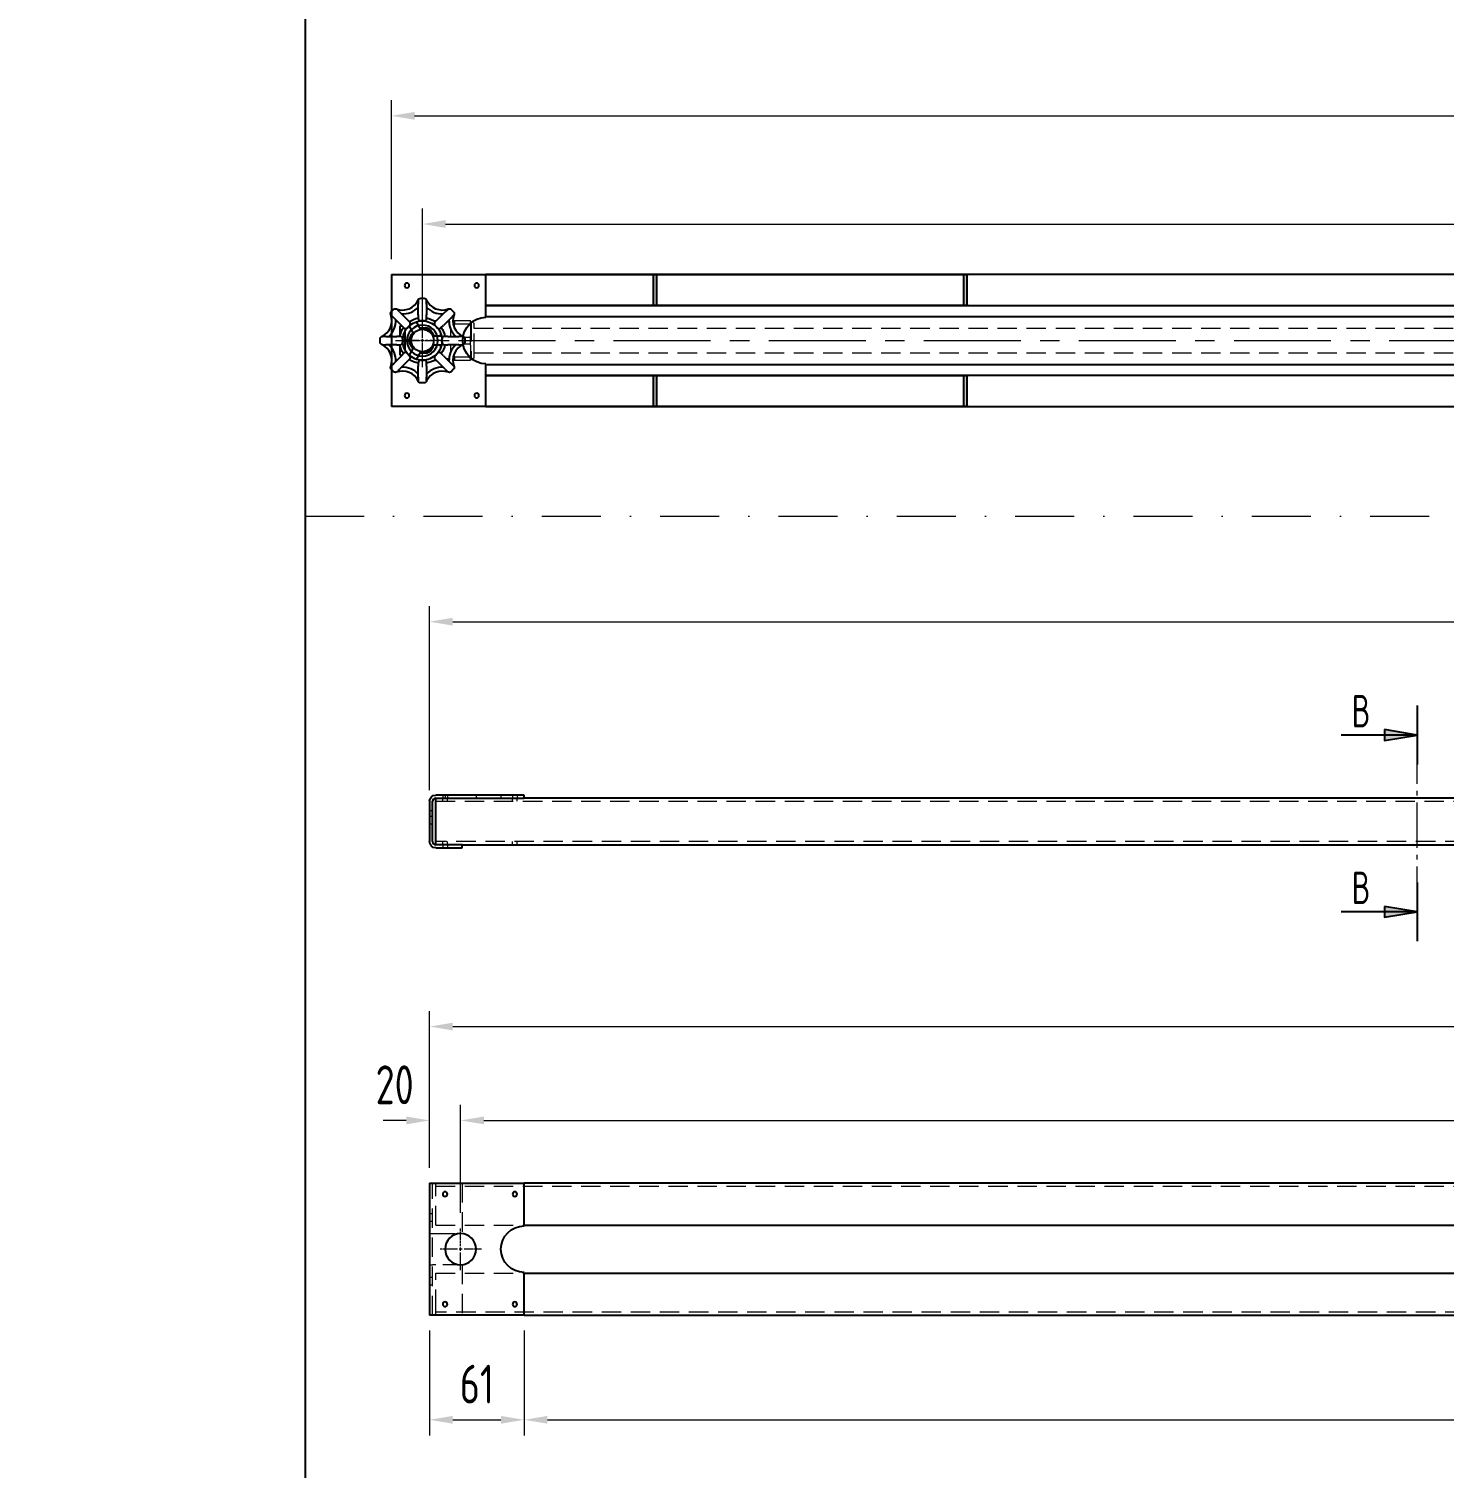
# Model space of a CAD drawing. Header units: millimetres. Extents: x -46397 to 283259, y -8690 to 23983.
# Drawn here: x 228361 to 229274, y -917 to 11 of the extents above; entities that cross this region are included whole.
import ezdxf
from ezdxf import colors
from ezdxf.entities.mleader import LeaderData, LeaderLine
from ezdxf.math import Vec2, Vec3

# ---------------------------------------------------------------- set-up
doc = ezdxf.new("R2010")
doc.units = ezdxf.units.MM
for name, pattern in [('AM_DIN_G_W050', [13.75, 9.75, -1.5, 1, -1.5]), ('CENTER', [2, 1.25, -0.25, 0.25, -0.25]), ('DASHDOT', [25.4, 12.7, -6.35, 0, -6.35]), ('HIDDEN', [0.375, 0.25, -0.125])]:
    doc.linetypes.add(name, pattern=pattern)
doc.layers.get('Defpoints').update_dxf_attribs({"lineweight": 0})
for name, color, linetype, lineweight in [('Dtext', 255, 'Continuous', 20), ('Long_AM_Box', 5, 'DASHDOT', 9), ('Long_AM_Hidden', 4, 'HIDDEN', 9), ('Long_AM_Visible', 30, 'Continuous', 25), ('Long_Centerline', 1, 'CENTER', 9), ('Long_Dim', 3, 'Continuous', 9), ('Mặt cắt', 7, 'Continuous', 20)]:
    doc.layers.add(name, color=color, linetype=linetype, lineweight=lineweight)
doc.styles.add('Chu va so', font='arial.ttf')
doc.styles.add('GHI CHÚ 3', font='isocp_IV25.ttf', dxfattribs={"width": 0.8})
doc.styles.add('Long_Text', font='isocp.shx', dxfattribs={"width": 0.7})
doc.styles.add('TCVN', font='arial.ttf')
doc.dimstyles.new('Vuong_DIM', dxfattribs={"dimtxt": 2.5, "dimasz": 2.3, "dimexe": 1.25, "dimexo": 0, "dimtad": 1, "dimtoh": 1, "dimdec": 0, "dimdsep": 46, "dimtxsty": 'GHI CHÚ 3', "dimcen": 2.3, "dimclrd": 9, "dimclre": 9, "dimclrt": 2, "dimadec": 0, "dimazin": 0, "dimtm": 1e-09, "dimtfac": 1, "dimtdec": 0, "dimtofl": 0, "dimtmove": 1, "dimatfit": 3, "dimfxl": 1, "dimtfill": 1, "dimlwd": 9, "dimlwe": 9, "dimarcsym": 1})

# ---------------------------------------------------------------- blocks, each defined once
blk = doc.blocks.new('_Dot')
at = {"color": 0, "linetype": 'ByBlock', "lineweight": -2}
blk.add_line((-0.5, 0), (-1, 0), dxfattribs=at)
at = {"color": 0, "linetype": 'ByBlock', "const_width": 0.5}
blk.add_lwpolyline([(-0.25, 0, 1), (0.25, 0, 1)], format="xyb", close=True, dxfattribs=at)
blk = doc.blocks.new('*U1893')
at = {"layer": 'Long_Centerline', "color": 0, "ltscale": 5, "transparency": 16777216}
for p, q in [((0, 1.4478), (0, 17.239)), ((-17.239, 0), (-1.4478, 0)), ((1.4478, 0), (17.239, 0)), ((0, -17.239), (0, -1.4478))]:
    blk.add_line(p, q, dxfattribs=at)
at = {"layer": 'Long_Centerline', "color": 0, "linetype": 'Continuous', "ltscale": 5, "transparency": 16777216}
for p, q in [((-0.7239, 0), (0.7239, 0)), ((0, -0.7239), (0, 0.7239))]:
    blk.add_line(p, q, dxfattribs=at)
blk = doc.blocks.new('sdfsfds')
at = {"layer": 'Long_AM_Hidden', "ltscale": 50, "extrusion": (2.28848e-17, 1, 0)}
for p, q in [((-11.75, -17.18), (-11.75, -15.52)), ((-2.67, -18.1), (-7.75, -18.1)), ((7.75, -18.1), (2.67, -18.1)), ((11.75, -17.18), (11.75, -15.52)), ((-12.52, -20.38), (-12.7, -20.45)), ((-10.69, -20.79), (-12.7, -20.79)), ((-12.7, -20.79), (-12.7, -30.77)), ((-12.52, -20.38), (-12.52, -19.68)), ((-8.89, -20.38), (-12.52, -20.38)), ((-10.69, -30.77), (-10.69, -20.79)), ((-2.67, -20.38), (-3.92, -20.38)), ((-2.01, -27), (-2.01, -30.77)), ((2.01, -30.77), (2.01, -27)), ((3.92, -20.38), (2.67, -20.38)), ((12.52, -20.38), (8.89, -20.38)), ((12.7, -20.79), (10.69, -20.79)), ((10.69, -20.79), (10.69, -30.77)), ((12.52, -20.38), (12.52, -19.68)), ((12.52, -20.38), (12.7, -20.45)), ((12.7, -30.77), (12.7, -20.79)), ((-10.69, -30.77), (-12.7, -30.77)), ((-11.84, -31.43), (-12.7, -31.12)), ((11.84, -31.43), (-11.84, -31.43)), ((-11.84, -32.54), (-11.84, -31.43)), ((-11.04, -33.34), (-11.84, -32.54)), ((-11.04, -33.34), (11.04, -33.34)), ((2.01, -30.77), (-2.01, -30.77)), ((12.7, -30.77), (10.69, -30.77)), ((11.04, -33.34), (11.84, -32.54)), ((11.84, -31.43), (12.7, -31.12)), ((11.84, -32.54), (11.84, -31.43))]:
    blk.add_line(p, q, dxfattribs=at)
at = {"layer": 'Long_AM_Hidden', "ltscale": 50}
for points, weights in [([(-12.7, -20.45), (-12.7, -20.45), (-12.7, -20.79)], [2.26236060231, 2.26236060231, 2.18058853235]), ([(-10.69, -20.79), (-9.56, -20.62), (-8.5, -20.54)], [2.19343920272, 2.23381590498, 2.25437255377]), ([(-3.69, -20.58), (-3.19, -20.63), (-2.67, -20.7)], [2.24343390035, 2.23153317806, 2.21524217726]), ([(2.67, -20.7), (3.19, -20.63), (3.69, -20.58)], [2.21524217726, 2.23153317806, 2.24343390035]), ([(8.5, -20.54), (9.56, -20.62), (10.69, -20.79)], [2.25437255377, 2.23381590498, 2.19343920272]), ([(12.7, -20.79), (12.7, -20.45), (12.7, -20.45)], [2.18058853235, 2.26236060231, 2.26236060231]), ([(-12.7, -30.77), (-12.7, -31.12), (-12.7, -31.12)], [2.21417330191, 2.29720480073, 2.29720480073]), ([(-2.01, -30.77), (-6.35, -31.44), (-10.69, -30.77)], [2.21417330191, 2.38023629956, 2.21417330191]), ([(10.69, -30.77), (6.35, -31.44), (2.01, -30.77)], [2.21417330191, 2.38023629956, 2.21417330191]), ([(12.7, -31.12), (12.7, -31.12), (12.7, -30.77)], [2.29720480073, 2.29720480073, 2.21417330191])]:
    blk.add_rational_spline(points, weights, degree=2, dxfattribs=at)
at = {"layer": 'Long_AM_Visible', "extrusion": (2.28848e-17, 1, 0)}
for p, q in [((-20.07, 18.54), (-18.54, 20.07)), ((-14.73, 18.5), (-16.3, 20.07)), ((-2.67, 25.72), (-2.67, 23.49)), ((-2.67, 16.51), (-2.67, 23.49)), ((-1.08, 27.3), (1.08, 27.3)), ((2.67, 23.49), (2.67, 25.72)), ((2.67, 23.49), (2.67, 16.51)), ((16.3, 20.07), (14.73, 18.5)), ((18.54, 20.07), (20.07, 18.54)), ((-20.07, 16.3), (-18.5, 14.73)), ((-13.56, 9.79), (-18.5, 14.73)), ((-14.73, 18.5), (-9.79, 13.56)), ((-13.56, 9.79), (-11.99, 8.22)), ((-8.22, 11.99), (-9.79, 13.56)), ((-8.22, 9.74), (-9.74, 8.22)), ((-9.52, 14.29), (-3.84, 14.29)), ((-9.52, 14.29), (-9.52, 13.3)), ((-6.15, 11.11), (6.15, 11.11)), ((-2.67, 16.51), (-2.67, 14.29)), ((1.08, 12.7), (-1.08, 12.7)), ((2.67, 14.29), (2.67, 16.51)), ((3.84, 14.29), (9.52, 14.29)), ((9.79, 13.56), (8.22, 11.99)), ((9.74, 8.22), (8.22, 9.74)), ((9.52, 14.29), (9.52, 13.3)), ((9.79, 13.56), (14.73, 18.5)), ((11.99, 8.22), (13.56, 9.79)), ((18.5, 14.73), (13.56, 9.79)), ((18.5, 14.73), (20.07, 16.3)), ((-27.3, -1.08), (-27.3, 1.08)), ((-23.49, 2.67), (-25.72, 2.67)), ((-23.49, 2.67), (-16.51, 2.67)), ((-14.29, 2.67), (-16.51, 2.67)), ((-12.7, 1.08), (-12.7, -1.08)), ((-12.13, 3.77), (-7.18, 0.92)), ((-4.39, 5.76), (-9.33, 8.61)), ((-7.94, 1.36), (-7.94, 0)), ((-7.94, 0), (-7.94, -3.24)), ((-3.97, 6.87), (-5.14, 6.2)), ((-1.16, 8.49), (-3.97, 6.87)), ((3.97, 6.87), (1.16, 8.49)), ((5.14, 6.2), (3.97, 6.87)), ((9.33, 8.61), (4.39, 5.76)), ((7.18, 0.92), (12.13, 3.77)), ((7.94, 0), (7.94, 1.36)), ((7.94, -3.24), (7.94, 0)), ((12.7, -1.08), (12.7, 1.08)), ((16.51, 2.67), (14.29, 2.67)), ((16.51, 2.67), (23.49, 2.67)), ((25.72, 2.67), (23.49, 2.67)), ((27.3, 1.08), (27.3, -1.08)), ((-25.72, -2.67), (-23.49, -2.67)), ((-16.51, -2.67), (-23.49, -2.67)), ((-16.51, -2.67), (-14.29, -2.67)), ((-11.99, -8.22), (-13.56, -9.79)), ((-12.7, -7.59), (-12.7, -8.93)), ((-9.74, -8.22), (-8.22, -9.74)), ((-6.77, -5.26), (-3.97, -6.87)), ((-3.97, -6.87), (-2.79, -7.55)), ((-2.79, -6.68), (-2.79, -12.39)), ((2.79, -12.39), (2.79, -6.68)), ((2.79, -7.55), (3.97, -6.87)), ((3.97, -6.87), (6.77, -5.26)), ((8.22, -9.74), (9.74, -8.22)), ((13.56, -9.79), (11.99, -8.22)), ((12.7, -7.59), (12.7, -8.93)), ((14.29, -2.67), (16.51, -2.67)), ((23.49, -2.67), (16.51, -2.67)), ((23.49, -2.67), (25.72, -2.67)), ((-18.5, -14.73), (-20.07, -16.3)), ((-18.54, -20.07), (-20.07, -18.54)), ((-18.5, -14.73), (-13.56, -9.79)), ((-16.3, -20.07), (-14.73, -18.5)), ((-9.79, -13.56), (-14.73, -18.5)), ((-9.79, -13.56), (-8.22, -11.99)), ((-2.79, -11.58), (-5.22, -11.58)), ((-2.79, -12.13), (-3.77, -12.13)), ((-2.67, -14.29), (-2.67, -16.51)), ((-2.67, -23.49), (-2.67, -16.51)), ((-1.08, -12.7), (1.08, -12.7)), ((2.67, -16.51), (2.67, -14.29)), ((2.67, -16.51), (2.67, -23.49)), ((5.22, -11.58), (2.79, -11.58)), ((3.77, -12.13), (2.79, -12.13)), ((8.22, -11.99), (9.79, -13.56)), ((14.73, -18.5), (9.79, -13.56)), ((13.56, -9.79), (18.5, -14.73)), ((14.73, -18.5), (16.3, -20.07)), ((20.07, -16.3), (18.5, -14.73)), ((20.07, -18.54), (18.54, -20.07)), ((-2.67, -23.49), (-2.67, -25.72)), ((1.08, -27.3), (-1.08, -27.3)), ((2.67, -25.72), (2.67, -23.49))]:
    blk.add_line(p, q, dxfattribs=at)
at = {"layer": 'Long_AM_Visible'}
blk.add_circle((0, 0), 7.24, dxfattribs=at)
at = {"layer": 'Long_AM_Visible', "extrusion": (0, 0, -1)}
for centre, radius, start, end in [((17.42, 18.95), 1.59, 45, 135), ((1.08, 25.72), 1.59, 0, 90), ((-1.08, 25.72), 1.59, 90, 180), ((-17.42, 18.95), 1.59, 45, 135), ((18.95, 17.42), 1.59, 315, 45), ((0, 0), 12.7, 45, 90), ((0, 0), 14.8, 55.38476, 79.61524), ((0, 0), 12.7, 90, 135), ((0, 0), 14.8, 100.38476, 124.61524), ((-18.95, 17.42), 1.59, 135, 225), ((25.72, 1.08), 1.59, 0, 90), ((0, 0), 14.8, 10.38476, 34.61524), ((0, 0), 12.7, 0, 45), ((0, 0), 12.7, 315, 0), ((0, 0), 7.94, 290.60969, 9.39031), ((0, 0), 7.94, 50.60969, 129.39031), ((0, 0), 8.57, 82.19161, 97.80839), ((0, 0), 7.94, 180, 249.39031), ((0, 0), 7.94, 170.60969, 180), ((0, 0), 12.7, 135, 180), ((0, 0), 12.7, 180, 225), ((0, 0), 14.8, 145.38476, 169.61524), ((-25.72, 1.08), 1.59, 90, 180), ((25.72, -1.08), 1.59, 270, 0), ((0, 0), 14.8, 325.38476, 349.61524), ((0, 0), 12.7, 270, 315), ((0, 0), 8.57, 322.19161, 337.80839), ((0, 0), 12.7, 225, 270), ((0, 0), 8.57, 202.19161, 217.80839), ((0, 0), 14.8, 190.38476, 214.61524), ((-25.72, -1.08), 1.59, 180, 270), ((18.95, -17.42), 1.59, 315, 45), ((0, 0), 14.8, 280.38476, 304.61524), ((0, 0), 14.8, 235.38476, 259.61524), ((-18.95, -17.42), 1.59, 135, 225), ((17.42, -18.95), 1.59, 225, 315), ((1.08, -25.72), 1.59, 270, 0), ((-1.08, -25.72), 1.59, 180, 270), ((-17.42, -18.95), 1.59, 225, 315)]:
    blk.add_arc(centre, radius, start, end, dxfattribs=at)
at = {"layer": 'Long_AM_Visible'}
for centre, radius, start, end in [((-12.81, 30.92), 11.24, 248.92237, 336.07763), ((-12.81, 30.92), 13.78, 267.62992, 317.37008), ((12.81, 30.92), 11.24, 203.92237, 291.07763), ((12.81, 30.92), 13.78, 222.62992, 272.37008), ((-30.92, 12.81), 11.24, 293.92237, 21.07763), ((-30.92, 12.81), 13.78, 312.62992, 2.37008), ((-9.34, 10.87), 1.59, 315, 45), ((-1.08, 14.29), 1.59, 180, 270), ((1.08, 14.29), 1.59, 270, 0), ((9.34, 10.87), 1.59, 135, 225), ((30.92, 12.81), 13.78, 177.62992, 227.37008), ((30.92, 12.81), 11.24, 158.92237, 246.07763), ((-14.29, 1.08), 1.59, 0, 90), ((-10.87, 9.34), 1.59, 225, 315), ((10.87, 9.34), 1.59, 225, 315), ((14.29, 1.08), 1.59, 90, 180), ((-30.92, -12.81), 11.24, 338.92237, 66.07763), ((-30.92, -12.81), 13.78, 357.62992, 47.37008), ((-14.29, -1.08), 1.59, 270, 0), ((-10.87, -9.34), 1.59, 45, 135), ((10.87, -9.34), 1.59, 45, 135), ((14.29, -1.08), 1.59, 180, 270), ((30.92, -12.81), 13.78, 132.62992, 182.37008), ((30.92, -12.81), 11.24, 113.92237, 201.07763), ((-12.81, -30.92), 13.78, 42.62992, 92.37008), ((-9.34, -10.87), 1.59, 315, 45), ((-1.08, -14.29), 1.59, 90, 180), ((1.08, -14.29), 1.59, 0, 90), ((12.81, -30.92), 13.78, 87.62992, 137.37008), ((9.34, -10.87), 1.59, 135, 225), ((-12.81, -30.92), 11.24, 23.92237, 111.07763), ((12.81, -30.92), 11.24, 68.92237, 156.07763)]:
    blk.add_arc(centre, radius, start, end, dxfattribs=at)
at = {"layer": 'Long_Centerline', "ltscale": 5, "rotation": 270}
blk.add_blockref('*U1893', (0, 0), dxfattribs=at)
blk = doc.blocks.new('*U2090')
at = {"layer": 'Long_Centerline', "color": 0, "ltscale": 50, "transparency": 16777216}
blk.add_line((0, 676.6625), (0, -676.6625), dxfattribs=at)
blk = doc.blocks.new('*U2089')
at = {"layer": 'Long_AM_Hidden', "ltscale": 50, "extrusion": (2.28848e-17, 1, 0)}
for p, q in [((-47.58, 300.86), (-47.58, -1032.47)), ((-31.71, 300.86), (-31.71, -1032.47))]:
    blk.add_line(p, q, dxfattribs=at)
at = {"layer": 'Long_AM_Hidden', "ltscale": 50}
blk.add_line((-47.58, 300.86), (-31.71, 300.86), dxfattribs=at)
at = {"layer": 'Long_Centerline', "ltscale": 50}
blk.add_blockref('*U2090', (-39.64, -365.8), dxfattribs=at)
blk = doc.blocks.new('*U1895')
at = {"layer": 'Long_Centerline', "color": 0, "ltscale": 5, "transparency": 16777216}
for p, q in [((0, 2), (0, 13.5)), ((-13.5, 0), (-2, 0)), ((2, 0), (13.5, 0)), ((0, -13.5), (0, -2))]:
    blk.add_line(p, q, dxfattribs=at)
at = {"layer": 'Long_Centerline', "color": 0, "linetype": 'Continuous', "ltscale": 5, "transparency": 16777216}
for p, q in [((-1, 0), (1, 0)), ((0, -1), (0, 1))]:
    blk.add_line(p, q, dxfattribs=at)
blk = doc.blocks.new('dvxcvxc')
at = {"layer": 'Mặt cắt'}
h = blk.add_hatch(color=256, dxfattribs=at)
h.dxf.hatch_style = 1
h.paths.add_polyline_path([(-38, 274), (-38, 276), (-58, 276), (-58, 274)])
h.paths.add_polyline_path([(27, 274), (27, 276), (7, 276), (7, 274)])
h = blk.add_hatch(color=256, dxfattribs=at)
h.dxf.hatch_style = 1
h.paths.add_polyline_path([(27, 74), (27, 76), (7, 76), (7, 74)])
h.paths.add_polyline_path([(-58, 76), (-58, 74), (-38, 74), (-38, 76)])
at = {"layer": 'Long_AM_Visible', "extrusion": (2.28848e-17, 1, 0)}
for p, q in [((27, 445), (-58, 445)), ((-58, 441), (-58, 445)), ((-58, 384), (-58, 441)), ((27, 445), (27, 441)), ((27, 441), (27, 384)), ((-58, 384), (-58, 223.83, -0.02)), ((-58, 73), (-58, 384)), ((-58, 384), (-30.5, 384)), ((-58, 384), (-38, 384)), ((-58, 382), (-58, 384)), ((-58, 382), (-58, -63)), ((-38, 223.83, -0.02), (-38, 384)), ((-38, 384), (-38, 73)), ((-38, 384), (-38, 382)), ((-38, -63), (-38, 382)), ((-31, 384), (-31, -934)), ((-0.5, 384), (27, 384)), ((0, 384), (0, -934)), ((7, 384), (7, 223.83, -0.02)), ((7, 73), (7, 384)), ((7, 384), (27, 384)), ((7, 382), (7, 384)), ((7, 382), (7, -63)), ((27, 223.83, -0.02), (27, 384)), ((27, 384), (27, 73)), ((27, 384), (27, 382)), ((27, -47), (27, 382)), ((-58, 324, -0.02), (-58, 227, -0.02)), ((-38, 227, -0.02), (-38, 324, -0.02)), ((7, 324, -0.02), (7, 227, -0.02)), ((27, 227, -0.02), (27, 324, -0.02)), ((-58, 276), (-38, 276)), ((-58, 274), (-58, 276)), ((-38, 274), (-58, 274)), ((-38, 276), (-38, 274)), ((7, 276), (27, 276)), ((7, 274), (7, 276)), ((27, 274), (7, 274)), ((27, 276), (27, 274)), ((-58, 76), (-38, 76)), ((-58, 74), (-58, 76)), ((-38, 76), (-38, 74)), ((7, 76), (27, 76)), ((7, 74), (7, 76)), ((27, 76), (27, 74)), ((-38, 74), (-58, 74)), ((27, 74), (7, 74)), ((-58, -47), (-58, -934)), ((-38, -934), (-38, -47)), ((7, -47), (7, -934)), ((27, -934), (27, -47))]:
    blk.add_line(p, q, dxfattribs=at)
at = {"layer": 'Long_AM_Visible', "extrusion": (0, 0, -1)}
for centre, radius in [((51, 435), 1.5), ((-20, 435), 1.5), ((15.5, 425), 10), ((51, 390), 1.5), ((-20, 390), 1.5)]:
    blk.add_circle(centre, radius, dxfattribs=at)
blk.add_arc((15.5, 384), 15, 0, 180, dxfattribs=at)
at = {"layer": 'Long_Centerline', "ltscale": 5, "extrusion": (0, 0, -1), "rotation": 90}
blk.add_blockref('*U1895', (15.5, 425), dxfattribs=at)
blk = doc.blocks.new('dvdsdfdsfd')
at = {"layer": 'Long_AM_Visible'}
for name, p in [('sdfsfds', (20.43, 16.85)), ('dvxcvxc', (35.93, -408.15)), ('*U2089', (60.07, -317.34))]:
    blk.add_blockref(name, p, dxfattribs=at)
blk = doc.blocks.new('*D2347')
at = {"layer": 'Defpoints', "color": 0, "transparency": 16777216}
for p in [(230015.28, -115.21), (228615.28, -190.32), (230015.28, -190.32)]:
    blk.add_point(p, dxfattribs=at)
at = {"layer": 'Long_Dim', "color": 9, "lineweight": 9, "transparency": 16777216}
for p, q in [((228615.28, -180.32), (228615.28, -105.21)), ((230015.28, -180.32), (230015.28, -105.21)), ((228630.28, -115.21), (230000.28, -115.21))]:
    blk.add_line(p, q, dxfattribs=at)
at = {"layer": 'Long_Dim', "color": 9, "transparency": 16777216}
for points in [[(228630.28, -112.71), (228630.28, -117.71), (228615.28, -115.21)], [(230000.28, -112.71), (230000.28, -117.71), (230015.28, -115.21)]]:
    blk.add_solid(points, dxfattribs=at)
at = {"layer": 'Long_Dim', "color": 2, "transparency": 16777216, "insert": (229315.28, -92.22), "char_height": 25, "attachment_point": 5, "style": 'GHI CHÚ 3', "bg_fill": 3, "box_fill_scale": 1.1, "bg_fill_color": 256, "bg_fill_true_color": 13158600, "bg_fill_transparency": 0}
blk.add_mtext('1400', dxfattribs=at)
blk = doc.blocks.new('*D2346')
at = {"layer": 'Defpoints', "color": 0, "transparency": 16777216}
for p in [(230035.28, -45.48), (228595.28, -147.82), (230035.28, -147.82)]:
    blk.add_point(p, dxfattribs=at)
at = {"layer": 'Long_Dim', "color": 9, "lineweight": 9, "transparency": 16777216}
for p, q in [((228595.28, -137.82), (228595.28, -35.48)), ((230035.28, -137.82), (230035.28, -35.48)), ((228610.28, -45.48), (230020.28, -45.48))]:
    blk.add_line(p, q, dxfattribs=at)
at = {"layer": 'Long_Dim', "color": 9, "transparency": 16777216}
for points in [[(228610.28, -42.98), (228610.28, -47.98), (228595.28, -45.48)], [(230020.28, -42.98), (230020.28, -47.98), (230035.28, -45.48)]]:
    blk.add_solid(points, dxfattribs=at)
at = {"layer": 'Long_Dim', "color": 2, "transparency": 16777216, "insert": (229315.28, -22.49), "char_height": 25, "attachment_point": 5, "style": 'GHI CHÚ 3', "bg_fill": 3, "box_fill_scale": 1.1, "bg_fill_color": 256, "bg_fill_true_color": 13158600, "bg_fill_transparency": 0}
blk.add_mtext('1440', dxfattribs=at)
blk = doc.blocks.new('dfsdfdsfdsfdsf')
at = {"layer": 'Long_AM_Hidden', "ltscale": 50, "extrusion": (1, -4.66974e-16, 0)}
for p, q in [((-639.33, 59.38), (-639.33, 57.38)), ((-639.33, 55.38), (-639.33, 57.38)), ((-637.83, 59.38), (-637.83, 57.38)), ((-636.33, 59.38), (-636.33, 57.38)), ((-636.33, 55.38), (-636.33, 57.38)), ((-617.83, 59.38), (-617.83, 57.38)), ((-601.83, 59.38), (-601.83, 57.38)), ((-594.33, 59.38), (-594.33, 57.38)), ((-594.33, 55.38), (-594.33, 57.38)), ((-591.33, 59.38), (-591.33, 57.38)), ((-591.33, 55.38), (-591.33, 57.38)), ((-647.83, 49.38), (-645.83, 49.38)), ((-643.83, 55.38), (788.17, 55.38)), ((-647.83, 45.88), (-645.83, 45.88)), ((-647.83, 40.88), (-645.83, 40.88)), ((788.17, 29.38), (-643.83, 29.38)), ((-639.33, 27.38), (-639.33, 29.38)), ((-636.33, 27.38), (-636.33, 29.38)), ((-594.33, 27.38), (-594.33, 29.38)), ((-591.33, 27.38), (-591.33, 29.38)), ((-639.33, 27.38), (-639.33, 25.38)), ((-636.33, 27.38), (-636.33, 25.38))]:
    blk.add_line(p, q, dxfattribs=at)
at = {"layer": 'Long_AM_Visible', "extrusion": (1, -4.66974e-16, 0)}
for p, q in [((-586.83, 59.38), (-643.83, 59.38)), ((-643.83, 57.38), (-586.83, 57.38)), ((-643.83, 53.38), (-643.83, 57.38)), ((-586.83, 57.38), (-586.83, 59.38)), ((731.17, 57.38), (-586.83, 57.38)), ((-647.83, 55.38), (-647.83, 29.38)), ((-645.83, 29.38), (-645.83, 55.38)), ((-643.83, 31.38), (-643.83, 53.38)), ((-643.83, 27.38), (-643.83, 31.38)), ((-626.83, 27.38), (-643.83, 27.38)), ((-643.83, 25.38), (-626.83, 25.38)), ((-626.83, 25.38), (-626.83, 27.38)), ((-626.83, 27.38), (771.17, 27.38))]:
    blk.add_line(p, q, dxfattribs=at)
at = {"layer": 'Long_AM_Visible', "extrusion": (-6.78754e-46, 4.93038e-32, -1)}
blk.add_arc((643.83, 55.38), 4, 0, 90, dxfattribs=at)
at = {"layer": 'Long_AM_Visible'}
for centre, start, end in [((-643.83, 55.38), 90, 180), ((-643.83, 29.38), 180, 270)]:
    blk.add_arc(centre, 2, start, end, dxfattribs=at)
at = {"layer": 'Long_AM_Visible', "extrusion": (2.8026e-45, -1.30874e-60, -1)}
blk.add_arc((643.83, 29.38), 4, 270, 0, dxfattribs=at)
blk = doc.blocks.new('*U1987')
at = {"layer": 'Long_Centerline', "color": 0, "transparency": 16777216}
for p, q in [((0, 2), (0, 13.5)), ((-13.5, 0), (-2, 0)), ((2, 0), (13.5, 0)), ((0, -13.5), (0, -2))]:
    blk.add_line(p, q, dxfattribs=at)
at = {"layer": 'Long_Centerline', "color": 0, "linetype": 'Continuous', "transparency": 16777216}
for p, q in [((-1, 0), (1, 0)), ((0, -1), (0, 1))]:
    blk.add_line(p, q, dxfattribs=at)
blk = doc.blocks.new('dssdfdssfdsfd')
at = {"layer": 'Long_AM_Hidden', "ltscale": 50, "extrusion": (2.83277e-16, 1, 0)}
for p, q in [((-58, 465.33), (27, 465.33)), ((-38.5, 467.33), (-38.5, 465.33)), ((-33.5, 467.33), (-33.5, 465.33)), ((-25.5, 467.33), (-25.5, 465.33)), ((-25.5, 463.33), (-25.5, 465.33)), ((-5.5, 467.33), (-5.5, 465.33)), ((-5.5, 465.33), (-5.5, 463.33)), ((2.5, 467.33), (2.5, 465.33)), ((7.5, 467.33), (7.5, 465.33)), ((-58, 463.33), (-54, 463.33)), ((-56, -968.67), (-56, 463.33)), ((-54, 463.33), (-31, 463.33)), ((-31, 463.33), (-31, 406.33)), ((-25.5, 446.33), (-25.5, 463.33)), ((-5.5, 463.33), (-5.5, 446.33)), ((0, 463.33), (23, 463.33)), ((0, 463.33), (0, 406.33)), ((23, 463.33), (27, 463.33)), ((25, 463.33), (25, -968.67)), ((-25.5, 446.33), (-58, 446.33)), ((27, 446.33), (-5.5, 446.33))]:
    blk.add_line(p, q, dxfattribs=at)
at = {"layer": 'Long_AM_Visible', "extrusion": (2.83277e-16, 1, 0)}
for p, q in [((27, 467.33), (-58, 467.33)), ((-58, 463.33), (-58, 467.33)), ((27, 467.33), (27, 463.33)), ((-58, 406.33), (-58, 463.33)), ((27, 463.33), (27, 406.33)), ((-58, 406.33), (-58, -911.67)), ((-58, 406.33), (-30.5, 406.33)), ((-31, 406.33), (-31, -911.67)), ((-0.5, 406.33), (27, 406.33)), ((0, 406.33), (0, -911.67)), ((27, -911.67), (27, 406.33))]:
    blk.add_line(p, q, dxfattribs=at)
at = {"layer": 'Long_AM_Visible', "extrusion": (0, 5.00165e-32, -1)}
for centre, radius in [((51, 457.33), 1.5), ((15.5, 447.33), 10), ((-20, 457.33), 1.5), ((51, 412.33), 1.5), ((-20, 412.33), 1.5)]:
    blk.add_circle(centre, radius, dxfattribs=at)
blk.add_arc((15.5, 406.33), 15, 0, 180, dxfattribs=at)
at = {"layer": 'Long_Centerline', "extrusion": (0, 0, -1), "rotation": 90}
blk.add_blockref('*U1987', (15.5, 447.33), dxfattribs=at)
blk = doc.blocks.new('*D2345')
at = {"layer": 'Defpoints', "color": 0, "transparency": 16777216}
for p in [(230059.9, -371.52), (228619.9, -490.13, -0.26), (230059.9, -490.46, -0.26)]:
    blk.add_point(p, dxfattribs=at)
at = {"layer": 'Long_Dim', "color": 9, "lineweight": 9, "transparency": 16777216}
for p, q in [((228619.9, -480.13), (228619.9, -361.52)), ((230059.9, -480.46), (230059.9, -361.52)), ((228634.9, -371.52), (230044.9, -371.52))]:
    blk.add_line(p, q, dxfattribs=at)
at = {"layer": 'Long_Dim', "color": 9, "transparency": 16777216}
for points in [[(228634.9, -369.02), (228634.9, -374.02), (228619.9, -371.52)], [(230044.9, -369.02), (230044.9, -374.02), (230059.9, -371.52)]]:
    blk.add_solid(points, dxfattribs=at)
at = {"layer": 'Long_Dim', "color": 2, "transparency": 16777216, "insert": (229339.9, -348.53), "char_height": 25, "attachment_point": 5, "style": 'GHI CHÚ 3', "bg_fill": 3, "box_fill_scale": 1.1, "bg_fill_color": 256, "bg_fill_true_color": 13158600, "bg_fill_transparency": 0}
blk.add_mtext('1440', dxfattribs=at)
blk = doc.blocks.new('*D2344')
at = {"layer": 'Defpoints', "color": 0, "transparency": 16777216}
for p in [(230059.9, -632.46), (228619.9, -733.44, -0.26), (230059.9, -733.44, -0.26)]:
    blk.add_point(p, dxfattribs=at)
at = {"layer": 'Long_Dim', "color": 9, "lineweight": 9, "transparency": 16777216}
for p, q in [((228619.9, -723.44), (228619.9, -622.46)), ((230059.9, -723.44), (230059.9, -622.46)), ((228634.9, -632.46), (230044.9, -632.46))]:
    blk.add_line(p, q, dxfattribs=at)
at = {"layer": 'Long_Dim', "color": 9, "transparency": 16777216}
for points in [[(228634.9, -629.96), (228634.9, -634.96), (228619.9, -632.46)], [(230044.9, -629.96), (230044.9, -634.96), (230059.9, -632.46)]]:
    blk.add_solid(points, dxfattribs=at)
at = {"layer": 'Long_Dim', "color": 2, "transparency": 16777216, "insert": (229339.9, -609.47), "char_height": 25, "attachment_point": 5, "style": 'GHI CHÚ 3', "bg_fill": 3, "box_fill_scale": 1.1, "bg_fill_color": 256, "bg_fill_true_color": 13158600, "bg_fill_transparency": 0}
blk.add_mtext('1440', dxfattribs=at)
blk = doc.blocks.new('*D2343')
at = {"layer": 'Defpoints', "color": 0, "transparency": 16777216}
for p in [(230039.9, -692.98), (228639.9, -762.44, -0.26), (230039.9, -762.44, -0.26)]:
    blk.add_point(p, dxfattribs=at)
at = {"layer": 'Long_Dim', "color": 9, "lineweight": 9, "transparency": 16777216}
for p, q in [((228639.9, -752.44), (228639.9, -682.98)), ((230039.9, -752.44), (230039.9, -682.98)), ((228654.9, -692.98), (230024.9, -692.98))]:
    blk.add_line(p, q, dxfattribs=at)
at = {"layer": 'Long_Dim', "color": 9, "transparency": 16777216}
for points in [[(228654.9, -690.48), (228654.9, -695.48), (228639.9, -692.98)], [(230024.9, -690.48), (230024.9, -695.48), (230039.9, -692.98)]]:
    blk.add_solid(points, dxfattribs=at)
at = {"layer": 'Long_Dim', "color": 2, "transparency": 16777216, "insert": (229339.9, -669.99), "char_height": 25, "attachment_point": 5, "style": 'GHI CHÚ 3', "bg_fill": 3, "box_fill_scale": 1.1, "bg_fill_color": 256, "bg_fill_true_color": 13158600, "bg_fill_transparency": 0}
blk.add_mtext('1400', dxfattribs=at)
blk = doc.blocks.new('*D2342')
at = {"layer": 'Defpoints', "color": 0, "transparency": 16777216}
for p in [(228639.9, -692.98), (228619.9, -733.44), (228639.9, -762.44)]:
    blk.add_point(p, dxfattribs=at)
at = {"layer": 'Long_Dim', "color": 9, "lineweight": 9, "transparency": 16777216}
for p, q in [((228619.9, -723.44), (228619.9, -682.98)), ((228639.9, -752.44), (228639.9, -682.98)), ((228604.9, -692.98), (228589.9, -692.98)), ((228654.9, -692.98), (228669.9, -692.98))]:
    blk.add_line(p, q, dxfattribs=at)
at = {"layer": 'Long_Dim', "color": 9, "transparency": 16777216}
for points in [[(228604.9, -690.48), (228604.9, -695.48), (228619.9, -692.98)], [(228654.9, -690.48), (228654.9, -695.48), (228639.9, -692.98)]]:
    blk.add_solid(points, dxfattribs=at)
at = {"layer": 'Long_Dim', "color": 2, "transparency": 16777216, "insert": (228597.4, -669.99), "char_height": 25, "attachment_point": 5, "style": 'GHI CHÚ 3', "bg_fill": 3, "box_fill_scale": 1.1, "bg_fill_color": 256, "bg_fill_true_color": 13158600, "bg_fill_transparency": 0}
blk.add_mtext('20', dxfattribs=at)
blk = doc.blocks.new('*D2340')
at = {"layer": 'Defpoints', "color": 0, "transparency": 16777216}
for p in [(228619.9, -818.44, -0.26), (228680.9, -818.44, -0.26), (228680.9, -885.93)]:
    blk.add_point(p, dxfattribs=at)
at = {"layer": 'Long_Dim', "color": 9, "lineweight": 9, "transparency": 16777216}
for p, q in [((228619.9, -828.44), (228619.9, -895.93)), ((228680.9, -828.44), (228680.9, -895.93)), ((228634.9, -885.93), (228665.9, -885.93))]:
    blk.add_line(p, q, dxfattribs=at)
at = {"layer": 'Long_Dim', "color": 9, "transparency": 16777216}
for points in [[(228634.9, -883.43), (228634.9, -888.43), (228619.9, -885.93)], [(228665.9, -883.43), (228665.9, -888.43), (228680.9, -885.93)]]:
    blk.add_solid(points, dxfattribs=at)
at = {"layer": 'Long_Dim', "color": 2, "transparency": 16777216, "insert": (228650.4, -862.9), "char_height": 25, "attachment_point": 5, "style": 'GHI CHÚ 3', "bg_fill": 3, "box_fill_scale": 1.1, "bg_fill_color": 256, "bg_fill_true_color": 13158600, "bg_fill_transparency": 0}
blk.add_mtext('61', dxfattribs=at)
blk = doc.blocks.new('*D2339')
at = {"layer": 'Defpoints', "color": 0, "transparency": 16777216}
for p in [(228680.9, -818.44, -0.26), (229998.9, -818.44, -0.26), (229998.9, -885.93)]:
    blk.add_point(p, dxfattribs=at)
at = {"layer": 'Long_Dim', "color": 9, "lineweight": 9, "transparency": 16777216}
for p, q in [((228680.9, -828.44), (228680.9, -895.93)), ((229998.9, -828.44), (229998.9, -895.93)), ((228695.9, -885.93), (229983.9, -885.93))]:
    blk.add_line(p, q, dxfattribs=at)
at = {"layer": 'Long_Dim', "color": 9, "transparency": 16777216}
for points in [[(228695.9, -883.43), (228695.9, -888.43), (228680.9, -885.93)], [(229983.9, -883.43), (229983.9, -888.43), (229998.9, -885.93)]]:
    blk.add_solid(points, dxfattribs=at)
at = {"layer": 'Long_Dim', "color": 2, "transparency": 16777216, "insert": (229339.9, -862.94), "char_height": 25, "attachment_point": 5, "style": 'GHI CHÚ 3', "bg_fill": 3, "box_fill_scale": 1.1, "bg_fill_color": 256, "bg_fill_true_color": 13158600, "bg_fill_transparency": 0}
blk.add_mtext('1318', dxfattribs=at)
blk = doc.blocks.new('MUI_TEN')
at = {"layer": 'Long_AM_Visible'}
h = blk.add_hatch(color=256, dxfattribs=at)
h.dxf.hatch_style = 1
h.paths.add_polyline_path([(0, 0), (-2.5, 0.42), (-2.5, -0.42)])
blk.add_line((0, 2.26), (0, -2.26), dxfattribs=at)
blk.add_lwpolyline([(0, 0), (-5.83, 0)], dxfattribs=at)
blk.add_lwpolyline([(-2.5, 0.42), (-2.5, -0.42), (0, 0)], close=True, dxfattribs=at)
blk = doc.blocks.new('Section')
at = {"layer": 'Long_AM_Visible'}
blk.add_blockref('MUI_TEN', (0, 0), dxfattribs=at)
at = {"layer": 'Long_AM_Visible', "style": 'Long_Text', "width": 0.75}
blk.add_attdef('A', (-5.02, 0.59), '', height=2.5, dxfattribs=at)
blk = doc.blocks.new('*U2442')
at = {"lineweight": 25}
for points in [[(0, 0), (4432.7, 0), (4432.7, 2903.7), (0, 2903.7)], [(0, 0), (3351.6, 0), (3351.6, 2903.7), (0, 2903.7)]]:
    blk.add_lwpolyline(points, close=True, dxfattribs=at)
at = {"layer": 'Dtext', "ltscale": 0.1}
for tag, p, height, style in [('REV_3', (3380.1, 1090.6), 19.3, 'TCVN'), ('FOR_APPROVAL3', (3573.2, 1089.3, -0.2), 23.2, 'TCVN'), ('REV_2', (3380.1, 1018.5), 19.3, 'TCVN'), ('FOR_APPROVAL2', (3573.2, 1017.2, -0.2), 23.2, 'TCVN'), ('REV_1', (3380.1, 946.5), 19.3, 'TCVN'), ('FOR_APPROVAL1', (3573.2, 945.1, -0.2), 23.2, 'TCVN'), ('REV_0', (3380.1, 874.4), 19.3, 'TCVN'), ('NGUOI_VE', (3778.9, 873.4, -0.2), 23.2, 'TCVN'), ('NGUOI_KIEM_2', (3983.6, 873.4, -0.2), 23.2, 'TCVN'), ('NGUOI_DUYET', (4230.9, 873.4, -0.2), 23.2, 'TCVN'), ('1.1_A4', (4243.3, 44, -0.2), 23.2, 'Chu va so'), ('A4_A4', (4320.4, 44, -0.2), 23.2, 'Chu va so'), ('REV.', (4383.9, 44, -0.2), 23.2, 'Chu va so')]:
    blk.add_attdef(tag, p, '', height=height, dxfattribs=dict(at, style=style))
for tag, p, height, style, width in [('NGAY_REV03', (3429.1, 1089.3, -0.2), 20.1, 'TCVN', 0.95), ('NGAY_REV02', (3429.1, 1017.2, -0.2), 20.1, 'TCVN', 0.95), ('NGAY_REV01', (3429.1, 945.1, -0.2), 20.1, 'TCVN', 0.95), ('NGAY_REV0', (3429.1, 873, -0.2), 20.1, 'TCVN', 0.95), ('DWD.NO', (3427.3, 18.8, -0.2), 30.9, 'Chu va so', 0.85)]:
    blk.add_attdef(tag, p, '', height=height, dxfattribs=dict(at, style=style, width=width))
at = {"layer": 'Dtext', "lineweight": 25, "ltscale": 0.1, "style": 'Chu va so'}
for tag, p, height in [('PROJECT_CODE', (3650.5, 363), 46.3), ('TITLE1', (3449.9, 276.8, -0.2), 30.9), ('TITLE2', (3449.9, 204.2, -0.2), 30.9), ('TITLE3', (3449.9, 132.1, -0.2), 30.9)]:
    blk.add_attdef(tag, p, '', height=height, dxfattribs=at)

msp = doc.modelspace()

# ---------------------------------------------------------------- linework, layer by layer
at = {"layer": 'Long_AM_Box', "ltscale": 3}
msp.add_line((228539.61, -303.44, -0.25), (231584.37, -303.44, -0.25), dxfattribs=at)

# ---------------------------------------------------------------- block references
at = {"layer": 'Long_AM_Visible', "rotation": 90}
for name, p in [('dvdsdfdsfd', (228632.13, -210.75, 0.02)), ('dssdfdssfdsfd', (229087.23, -760.44, -0.25))]:
    msp.add_blockref(name, p, dxfattribs=at)
at = {"layer": 'Long_AM_Visible'}
msp.add_blockref('dfsdfdsfdsfdsf', (229267.72, -542.67, -0.25), dxfattribs=at)
at = {"layer": 'Long_AM_Visible', "xscale": 8.4, "yscale": 8.4, "zscale": 8.4}
msp.add_blockref('Section', (229256.66, -558.52, 0.02), dxfattribs=at).add_auto_attribs({'A': 'B'})

# ---------------------------------------------------------------- leaders
at = {"layer": 'Long_AM_Visible'}
ml = msp.add_multileader_mtext('Standard', dxfattribs=at)
ml.set_content('KT-9', color=2, style='Long_Text')
ml.set_leader_properties(color=3, lineweight=9)
ml.set_arrow_properties(name='DOT')
ml.build(insert=Vec2(0, 0))
ml.multileader.update_dxf_attribs({"text_left_attachment_type": 5, "text_right_attachment_type": 5, "dogleg_length": 25.98, "arrow_head_size": 9, "scale": 9})
ctx = ml.context
ctx.base_point, ctx.scale, ctx.char_height, ctx.arrow_head_size, ctx.landing_gap_size, ctx.plane_origin = Vec3(227106.39, -216.27), 9, 22.5, 9, 0, Vec3(227139.89, -301.91)
ctx.left_attachment, ctx.right_attachment = 5, 5
notes = []
notes.append((ctx, [(0, (1, 1, 0), (227080.4, -216.27), (1, 0), 25.98, [(0, [(227047.57, -283.65)], 0, [])])]))
ctx.mtext.insert, ctx.mtext.width, ctx.mtext.defined_height, ctx.mtext.flow_direction = Vec3(227106.39, -189.18), 194.7324, 74.7, 5
ml = msp.add_multileader_mtext('Standard', dxfattribs=at)
ml.set_content('KT-{\\fArial|b0|i0|c163|p34;8}', color=2, style='Long_Text')
ml.set_leader_properties(color=3, lineweight=9)
ml.set_arrow_properties(name='DOT')
ml.build(insert=Vec2(0, 0))
ml.multileader.update_dxf_attribs({"text_left_attachment_type": 5, "text_right_attachment_type": 5, "dogleg_length": 25.98, "arrow_head_size": 9, "scale": 9})
ctx = ml.context
ctx.base_point, ctx.scale, ctx.char_height, ctx.arrow_head_size, ctx.landing_gap_size, ctx.plane_origin = Vec3(227121.15, -407.96), 9, 22.5, 9, 0, Vec3(227139.89, -493.6)
ctx.left_attachment, ctx.right_attachment = 5, 5
notes.append((ctx, [(0, (1, 1, 0), (227095.17, -407.96), (1, 0), 25.98, [(0, [(227047.57, -475.35)], 0, [])])]))
ctx.mtext.insert, ctx.mtext.width, ctx.mtext.defined_height, ctx.mtext.flow_direction = Vec3(227121.15, -380.87), 194.7324, 74.7, 5
for ctx, leaders in notes:
    for number, flags, end, landing, length, lines in leaders:
        leader = LeaderData()
        leader.index, (leader.has_last_leader_line, leader.has_dogleg_vector, leader.attachment_direction) = number, flags
        leader.last_leader_point, leader.dogleg_vector, leader.dogleg_length = Vec3(end), Vec3(landing), length
        for number, points, colour, breaks in lines:
            line = LeaderLine()
            line.index, line.vertices, line.color, line.breaks = number, Vec3.list(points), colors.encode_raw_color(colour), breaks
            leader.lines.append(line)
        ctx.leaders.append(leader)

# ---------------------------------------------------------------- next in the draw order: dimensions: what is measured, and where the dimension line sits
at = {"layer": 'Long_Dim'}
for base, p1, p2, picture, middle in [((230015.28, -115.21, 0.02), (228615.28, -190.32, 0.02), (230015.28, -190.32, 0.02), '*D2347', (229315.28, -92.22, 0.02)), ((230059.9, -371.52, 0.02), (228619.9, -490.13, -0.25), (230059.9, -490.46, -0.25), '*D2345', (229339.9, -348.53, 0.02)), ((230059.9, -632.46, 0.02), (228619.9, -733.44, -0.25), (230059.9, -733.44, -0.25), '*D2344', (229339.9, -609.47, 0.02)), ((228680.9, -885.93, 0.02), (228619.9, -818.44, -0.25), (228680.9, -818.44, -0.25), '*D2340', (228650.4, -862.9, 0.02))]:
    dim = msp.add_linear_dim(base=base, p1=p1, p2=p2, dimstyle='Vuong_DIM', override={"dimtxt": 25, "dimasz": 15, "dimexe": 10, "dimexo": 10, "dimgap": 10}, dxfattribs=at)
    dim.commit()
    dim.dimension.update_dxf_attribs({"geometry": picture, "text_midpoint": middle})

# ---------------------------------------------------------------- next in the draw order: linework, layer by layer
at = {"layer": 'Long_AM_Box', "linetype": 'AM_DIN_G_W050', "lineweight": 13, "ltscale": 3}
msp.add_line((229256.66, -558.52, 0.02), (229256.66, -430.74, 0.02), dxfattribs=at)

# ---------------------------------------------------------------- next in the draw order: block references
at = {"layer": 'Long_AM_Visible', "xscale": 8.4, "yscale": 8.4, "zscale": 8.4}
msp.add_blockref('Section', (229256.66, -444.62, 0.02), dxfattribs=at).add_auto_attribs({'A': 'B'})

# ---------------------------------------------------------------- next in the draw order: dimensions: what is measured, and where the dimension line sits
at = {"layer": 'Long_Dim'}
for base, p1, p2, picture, middle in [((230035.28, -45.48, 0.02), (228595.28, -147.82, 0.02), (230035.28, -147.82, 0.02), '*D2346', (229315.28, -22.49, 0.02)), ((230039.9, -692.98, 0.02), (228639.9, -762.44, -0.25), (230039.9, -762.44, -0.25), '*D2343', (229339.9, -669.99, 0.02)), ((229998.9, -885.93, 0.02), (228680.9, -818.44, -0.25), (229998.9, -818.44, -0.25), '*D2339', (229339.9, -862.94, 0.02))]:
    dim = msp.add_linear_dim(base=base, p1=p1, p2=p2, dimstyle='Vuong_DIM', override={"dimtxt": 25, "dimasz": 15, "dimexe": 10, "dimexo": 10, "dimgap": 10}, dxfattribs=at)
    dim.commit()
    dim.dimension.update_dxf_attribs({"geometry": picture, "text_midpoint": middle})

# ---------------------------------------------------------------- next in the draw order: dimensions: what is measured, and where the dimension line sits
dim = msp.add_linear_dim(base=(228639.9, -692.98, 0.02), p1=(228619.9, -733.44, 0.02), p2=(228639.9, -762.44, 0.02), dimstyle='Vuong_DIM', override={"dimtxt": 25, "dimasz": 15, "dimexe": 10, "dimexo": 10, "dimgap": 10}, dxfattribs=at)
dim.commit()
dim.dimension.update_dxf_attribs({"geometry": '*D2342', "text_midpoint": (228597.4, -692.98, 0.02), "dimtype": 160})

# ---------------------------------------------------------------- next in the draw order: block references
at = {"xscale": 0.9084576280678549, "yscale": 0.9084576280678549, "zscale": 0.9084576280678549}
msp.add_blockref('*U2442', (228539.61, -2333.86, -0.25), dxfattribs=at)

doc.saveas('drawing.dxf')
